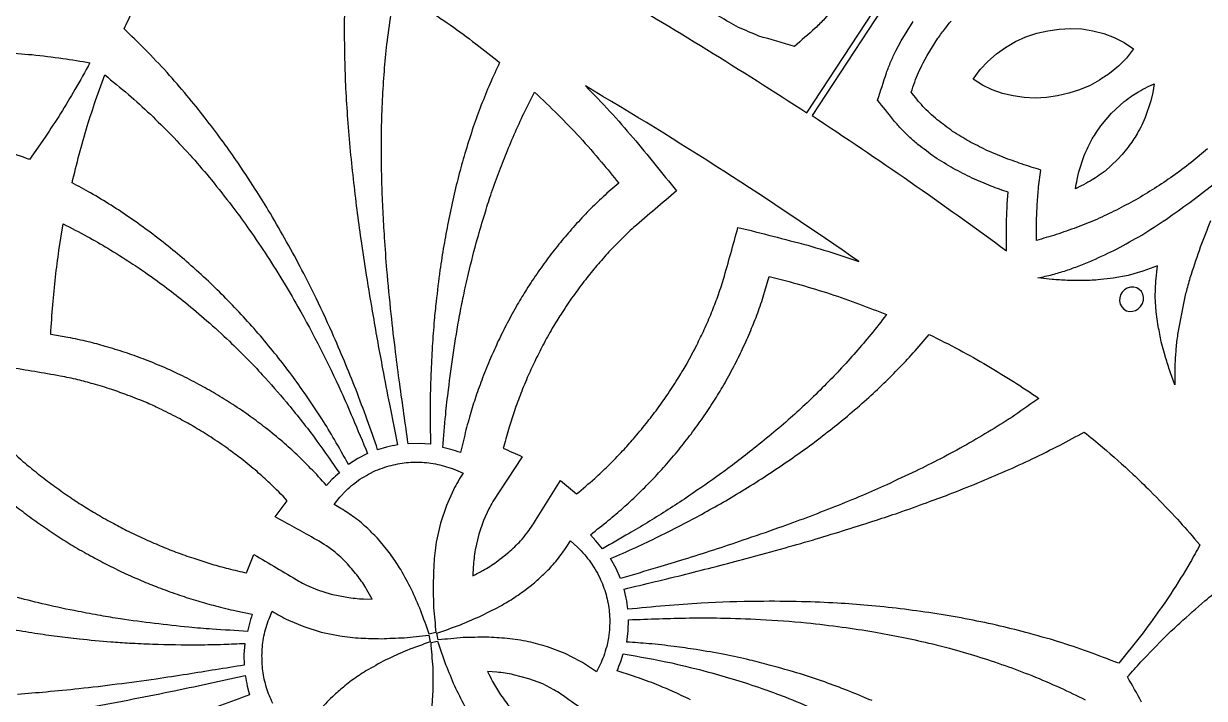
# Model space of a CAD drawing. Extents: x 10 to 990, y 10 to 990.
# Drawn here: x 649.5 to 756.5, y 785 to 846.1 of the extents above; entities that cross this region are included whole.
import ezdxf

# ---------------------------------------------------------------- set-up
doc = ezdxf.new("R2010")
doc.units = 0

msp = doc.modelspace()

# ---------------------------------------------------------------- linework, layer by layer
for points in [[(702.21, 849.28, -0.013094), (720.51, 838.02), (733.21, 857.42, -0.000937), (730.73, 857.16, -0.002796), (728.99, 857.05), (727.84, 857.03, -0.004801), (727.3, 855.38), (726.59, 853.54), (725.71, 851.67), (724.68, 849.86), (723.47, 848.13), (722.11, 846.53, -0.005631), (721.26, 845.7, 0.000825), (719.39, 844.04, 0.002062), (716.15, 844.98, 0.001351), (714.31, 845.77, 0.001077), (712.59, 846.74, 0.001279), (710.99, 847.85, 0.001112), (709.5, 849.09, -0.002624), (708.06, 850.46), (707.03, 851.55, -0.004239), (705.9, 850.95, -0.002406), (704.35, 850.21, 0.00144), (702.21, 849.28)], [(735.59, 841.09), (736.2, 841.94), (736.91, 842.69), (737.68, 843.37), (738.52, 843.96), (739.42, 844.48), (740.36, 844.91), (741.34, 845.23), (742.34, 845.47), (743.37, 845.62), (744.41, 845.68), (745.43, 845.63), (746.43, 845.46), (747.42, 845.22), (748.36, 844.85), (749.27, 844.4), (750.1, 843.82), (749.47, 842.99), (748.74, 842.25), (747.95, 841.6, -0.007354), (747.02, 840.99), (746.19, 840.52), (745.23, 840.11), (744.24, 839.8), (743.23, 839.57), (742.22, 839.42), (741.21, 839.37), (740.19, 839.41), (739.2, 839.56), (738.23, 839.79), (737.31, 840.12), (736.42, 840.55), (735.59, 841.09)], [(680.69, 807.16), (679.81, 806.71), (678.96, 806.18, 0.006887), (677.69, 808.43, 0.00639), (676.55, 810.31, 0.007628), (675.09, 812.48, 0.008197), (673.81, 814.28, 0.008055), (672.45, 816.04, 0.007534), (670.97, 817.83, 0.006855), (669.43, 819.56, 0.006797), (667.84, 821.22, 0.006392), (666.27, 822.77, 0.006441), (664.49, 824.38, 0.006989), (662.84, 825.77, 0.007297), (660.98, 827.21, 0.007473), (659.19, 828.5, 0.007664), (657.44, 829.66, 0.007518), (655.59, 830.77, 0.001404), (653.91, 831.69, -0.002097), (654.55, 834.26, -0.004133), (655.28, 836.82, -0.002636), (656.03, 839.16), (656.86, 841.47, -0.004947), (659.02, 839.7, -0.004391), (661, 837.9, -0.004623), (662.91, 836.01, -0.006018), (664.8, 833.98, -0.006414), (666.54, 831.95, -0.00698), (668.39, 829.6, -0.006397), (669.79, 827.71, -0.007053), (671.4, 825.34, -0.007778), (672.93, 822.92, -0.008689), (674.37, 820.47, -0.02126), (678.3, 812.76, -0.010207), (679.34, 810.38, -0.002678), (680.69, 807.16)], [(725.22, 824.56, 0.018607), (700.44, 840.46, -0.005996), (702.66, 838.16, -0.005207), (704.75, 835.78, -0.004237), (708.68, 830.95, 0.004014), (704.82, 827.66, 0.007907), (703.57, 826.47, 0.007826), (702.43, 825.28, 0.007214), (701.34, 824.04, 0.007873), (700.3, 822.75, 0.007936), (699.31, 821.42, 0.008056), (698.32, 819.95, 0.005574), (697.54, 818.71, 0.006549), (696.68, 817.17, 0.00639), (695.92, 815.67, 0.004993), (695.25, 814.25, 0.005914), (694.58, 812.62, 0.007217), (694, 811.05, 0.004612), (693.51, 809.55, 0.005145), (693.04, 807.85), (692.99, 807.66, -0.00148), (694.69, 806.88), (692.05, 802.82, 0.022814), (691.68, 802.15), (691.21, 801.12), (690.78, 799.86), (690.45, 798.45, 0.02108), (690.26, 796.91), (690.23, 796.09, 0.008883), (691.14, 796.57, 0.023664), (692.37, 797.36), (693.48, 798.23, 0.026481), (694.55, 799.26, 0.025679), (695.12, 799.95, 0.028972), (695.92, 801.12), (698.18, 804.74, -0.001432), (699.62, 803.51, 0.010632), (701.28, 804.92, 0.004481), (702.5, 806.06, 0.007066), (703.81, 807.41, 0.005186), (704.8, 808.51, 0.006127), (705.93, 809.88, 0.006706), (706.96, 811.22, 0.007507), (707.94, 812.59, 0.008042), (708.9, 814.09, 0.005953), (709.65, 815.34, 0.007783), (710.52, 816.99, 0.008158), (711.21, 818.41, 0.006967), (711.87, 819.94, 0.005783), (712.43, 821.39, 0.005342), (712.95, 822.95, 0.001827), (714.26, 827.65, -0.005649), (720.58, 826.03, -0.006061), (723.5, 825.15), (725.22, 824.56)], [(744.86, 831.16, -0.009172), (745, 832), (745.15, 832.69), (745.64, 834.17, -0.010229), (745.99, 834.94, -0.011643), (746.38, 835.67, -0.010333), (746.75, 836.28), (747.15, 836.84), (748.13, 838.01), (749.28, 839.06, -0.009735), (749.97, 839.56), (750.56, 839.94, -0.010506), (751.38, 840.37), (751.97, 840.65), (751.85, 839.87), (751.67, 839.11), (751.18, 837.62), (750.87, 836.92, -0.011416), (750.43, 836.13, -0.010526), (750.06, 835.53, -0.010041), (749.62, 834.91, -0.012536), (749.08, 834.26), (748.67, 833.8), (747.53, 832.76, -0.008639), (746.84, 832.26, -0.011056), (746.19, 831.85, -0.012065), (745.37, 831.41), (744.86, 831.16)], [(689.11, 807.26, 0.010097), (688.23, 807.54), (687.52, 807.72, -0.004617), (687.77, 810.68, -0.008856), (688.02, 812.95, -0.015247), (689.03, 819.66, -0.009138), (689.38, 821.42, -0.009201), (689.84, 823.47, -0.011271), (690.65, 826.65, -0.00678), (691.31, 828.86, -0.007377), (691.85, 830.57, -0.005415), (692.55, 832.54, -0.005542), (693.27, 834.39, -0.004706), (694.09, 836.31, -0.005268), (694.97, 838.22), (695.83, 839.9, -0.004465), (697.96, 837.86, -0.004641), (699.92, 835.82, -0.00635), (701.9, 833.56, -0.001846), (703.45, 831.67, 0.005409), (702.04, 830.43, 0.004903), (700.77, 829.2, 0.007337), (699.48, 827.82, 0.006988), (698.31, 826.47, 0.007464), (697.2, 825.08, 0.007357), (696.15, 823.62, 0.007559), (695.1, 822.04, 0.005081), (694.26, 820.66, 0.006042), (693.35, 818.99, 0.005907), (692.54, 817.37, 0.004508), (691.83, 815.81, 0.005419), (691.12, 814.04, 0.00663), (690.5, 812.34, 0.004092), (689.98, 810.69, 0.004762), (689.49, 808.84), (689.11, 807.26)], [(678.13, 805.41, 0.013378), (677.46, 804.81), (676.97, 804.29, 0.007728), (675.53, 805.83, 0.008648), (674.3, 807.05, 0.005743), (673.01, 808.22, 0.008218), (671.44, 809.5, 0.008697), (670.06, 810.54, 0.008592), (668.47, 811.62, 0.009228), (666.91, 812.58, 0.007899), (665.4, 813.43, 0.008272), (663.69, 814.31, 0.00597), (662.21, 814.99, 0.007743), (660.34, 815.74, 0.008209), (658.73, 816.32, 0.008734), (656.91, 816.88, 0.006068), (655.36, 817.3, 0.008019), (653.52, 817.69), (651.97, 817.96, -0.002926), (652.15, 820.65, -0.003688), (652.4, 823.15, -0.002009), (652.71, 825.56), (653.1, 827.98, -0.007247), (655.28, 826.83, -0.007978), (657.15, 825.76, -0.008741), (659.23, 824.45, -0.00889), (660.75, 823.43, -0.007244), (662.49, 822.16, -0.007934), (664.19, 820.84, -0.009134), (666.13, 819.2, -0.010346), (668.16, 817.34, -0.010812), (669.76, 815.77, -0.011888), (671.15, 814.3, -0.0125), (673.34, 811.81, -0.011727), (675.84, 808.66, -0.008979), (677.9, 805.73), (678.13, 805.41)], [(701.97, 798.55, 0.013576), (701.39, 799.27), (700.89, 799.82, 0.005551), (702.54, 801.13, 0.006908), (703.86, 802.25, 0.004239), (705.13, 803.43, 0.005033), (706.48, 804.79, 0.004428), (707.66, 806.05, 0.005616), (708.89, 807.51, 0.006197), (710.02, 808.94, 0.006927), (711.08, 810.41, 0.00592), (712.08, 811.92, 0.005209), (712.97, 813.38, 0.005753), (713.88, 815.05, 0.007337), (714.68, 816.66, 0.006676), (715.42, 818.32, 0.00561), (716.05, 819.9, 0.005107), (716.62, 821.59), (717.1, 823.21, -0.005934), (719.97, 822.45, -0.006201), (722.63, 821.64, -0.006157), (725.28, 820.71, -0.001433), (727.73, 819.75, -0.004673), (726.3, 817.95, -0.005235), (724.95, 816.36, -0.00511), (723.47, 814.73, -0.005448), (722.09, 813.3, -0.005464), (720.52, 811.77, -0.004852), (719.03, 810.4, -0.00541), (717.3, 808.92, -0.006478), (715.51, 807.47, -0.012795), (712.36, 805.09, -0.00468), (709.4, 803.05, -0.008037), (706.02, 800.9, -0.007944), (704.39, 799.94, -0.003604), (701.97, 798.55)], [(703.62, 795.84), (703.22, 796.76), (702.71, 797.65, 0.002304), (704.99, 798.66, 0.003428), (707.06, 799.65, 0.004353), (709.39, 800.83, 0.004721), (711.24, 801.82, 0.003596), (713.16, 802.9, 0.003441), (715.12, 804.08, 0.004352), (717.13, 805.37, 0.004436), (719.01, 806.64, 0.004644), (720.77, 807.89, 0.004639), (722.62, 809.3, 0.00308), (724.19, 810.57, 0.004276), (725.91, 812.07, 0.004682), (727.48, 813.53, 0.003651), (728.91, 814.95, 0.003692), (730.32, 816.48), (731.58, 817.96, -0.005953), (734.33, 816.56, -0.005921), (736.85, 815.15, -0.004299), (739.22, 813.7, -0.001872), (741.54, 812.17, -0.002568), (739.37, 810.65, -0.001993), (737.2, 809.28, -0.001893), (734.98, 807.97, -0.003056), (732.62, 806.7, -0.001519), (730.39, 805.58, -0.002941), (727.74, 804.35, -0.003489), (725.54, 803.37, -0.002763), (723.02, 802.34, -0.003137), (720.48, 801.36, -0.003759), (717.93, 800.43, -0.004156), (714.69, 799.31, -0.006291), (709.36, 797.57, -0.006343), (706.97, 796.85, 0.002354), (703.62, 795.84)], [(704.29, 793.06, 0.012729), (704.13, 794.08), (703.94, 794.9, 0.002439), (709.55, 796.25, 0.002903), (715, 797.66, 0.003222), (718.56, 798.64, 0.006232), (721.35, 799.44, 0.006828), (726.81, 801.15, 0.009543), (728.81, 801.81, 0.005116), (731.35, 802.72, 0.003247), (733.41, 803.48, 0.001977), (735.99, 804.51, 0.002516), (738.54, 805.59, 0.001814), (740.94, 806.68, 0.003), (743.45, 807.94, -0.001194), (745.64, 809.11, -0.007783), (747.31, 807.75, -0.010186), (750.05, 805.3, -0.010067), (751.62, 803.78, -0.005437), (753.86, 801.47, -0.009944), (755.64, 799.46), (756.13, 798.89, -0.006831), (755.25, 797.3, -0.011075), (753.49, 794.47, -0.0096), (752.51, 793.04, -0.003502), (750.76, 790.64), (748.77, 788.17, 0.004732), (746.02, 789.22, 0.004578), (743.31, 790.13, 0.006073), (740.36, 790.96, 0.006043), (737.68, 791.63, 0.005552), (734.86, 792.21, 0.006165), (731.93, 792.71, 0.006575), (728.97, 793.11, 0.006989), (726.02, 793.42, 0.00679), (723.28, 793.62, 0.007494), (720.03, 793.75, 0.008733), (716.11, 793.78, 0.011548), (710.94, 793.61, 0.009041), (707.66, 793.38, 0.00563), (704.29, 793.06)], [(686.27, 790.82, 0.001692), (685.52, 792.93, 0.001578), (684.68, 794.86, 0.00721), (683.69, 796.66, 0.016133), (682.87, 797.91, 0.028005), (682.4, 798.51), (681.58, 799.5, 0.01668), (680.57, 800.49, 0.03597), (679.35, 801.48, 0.026215), (678.12, 802.28), (677.65, 802.55), (678.17, 803.21), (678.74, 803.81, -0.013576), (679.42, 804.41), (680, 804.84, -0.01292), (680.78, 805.3), (681.4, 805.62, -0.014506), (682.24, 805.93, -0.01563), (683.03, 806.15, -0.016312), (683.81, 806.3, -0.016234), (684.6, 806.38, -0.013517), (685.42, 806.39, -0.017024), (686.23, 806.33, -0.015247), (687.05, 806.19, -0.014156), (687.85, 805.98, -0.01582), (688.65, 805.7), (689.35, 805.39, 0.030241), (688.48, 803.89), (687.84, 802.47), (687.31, 800.86), (686.92, 799.13, 0.019773), (686.69, 797.18), (686.62, 795.31, -0.001346), (686.67, 793.2, -0.001536), (686.88, 790.95), (686.27, 790.82)], [(686.97, 790.89, -0.001625), (689.1, 791.66, -0.001479), (691.05, 792.5, 0.004329), (692.89, 793.45, 0.014144), (694.17, 794.24, 0.027527), (694.8, 794.69), (695.82, 795.47, 0.015143), (696.79, 796.37, 0.030674), (697.75, 797.4, 0.019293), (698.68, 798.65), (699.07, 799.26), (699.72, 798.69, -0.014059), (700.37, 798, -0.015058), (700.89, 797.34), (701.3, 796.72, -0.012089), (701.73, 795.92, -0.016387), (702.05, 795.17, -0.014856), (702.3, 794.4, -0.015861), (702.49, 793.6, -0.015452), (702.6, 792.82, -0.015854), (702.64, 792.01, -0.014018), (702.61, 791.2), (702.53, 790.49), (702.36, 789.69, -0.013395), (702.09, 788.83, -0.015353), (701.77, 788.05), (701.43, 787.39, 0.030731), (699.98, 788.35), (698.59, 789.07), (696.99, 789.67, 0.00145), (695.27, 790.13, 0.022213), (693.33, 790.42, 0.001577), (691.46, 790.54, 0.001614), (689.35, 790.5, 0.001806), (687.1, 790.29), (686.97, 790.89)]]:
    msp.add_lwpolyline(points, format="xyb", close=True)
for points in [[(733.68, 857.13), (720.98, 837.78, -0.013282), (738.6, 825.54, -0.001905), (738.59, 827.98, -0.003677), (738.67, 829.78), (738.75, 830.83, -0.003745), (737.2, 831.39, 0.001114), (735.5, 832.11, 0.001349), (733.78, 832.98, -0.004855), (732.11, 834, 0.001333), (730.57, 835.16, -0.007078), (729.74, 835.88, -0.007069), (729.01, 836.62, -0.006348), (728.35, 837.38, 0.001644), (726.92, 839.19, -0.002175), (727.72, 841.65, -0.007314), (728.12, 842.67, -0.005317), (728.57, 843.64), (729.05, 844.56), (730.14, 846.3, -0.006968)], [(678.63, 848.86, 0.001617), (678.57, 846.15, 0.00286), (678.6, 843.21, 0.00287), (678.68, 840.57, 0.002054), (678.85, 837.8, 0.002594), (679.08, 834.93, 0.002981), (679.38, 832.04, 0.002812), (679.71, 829.26, 0.002342), (680.07, 826.59, 0.002962), (680.57, 823.33, 0.00334), (681.19, 819.6, 0.004419), (682.05, 814.85, 0.004514), (682.67, 811.65, 0.000982), (683.41, 807.96), (683.41, 807.96, 0.012913), (682.4, 807.75), (681.6, 807.52, 0.010894), (679.64, 812.93, 0.010947), (677.47, 818.13, 0.008711), (675.82, 821.67, 0.009795), (674.58, 824.09, 0.014543), (671.69, 829.22, 0.01213), (670.51, 831.13, 0.009439), (668.76, 833.76, 0.011203), (667.45, 835.59, 0.007523), (665.97, 837.56, 0.005406), (664.31, 839.61, 0.004566), (662.52, 841.68, 0.005879), (660.49, 843.81, 0.001977), (658.62, 845.63, -0.00597), (659.4, 847.27, -0.008679)], [(685.86, 847.55, -0.00429), (688.18, 845.99, -0.004533), (690.5, 844.29, -0.001896), (692.66, 842.58, 0.00321), (691.77, 840.64, 0.003535), (690.99, 838.74, 0.003076), (690.27, 836.75, 0.004701), (689.59, 834.62, 0.004657), (689, 832.54, 0.004468), (688.47, 830.4, 0.004461), (687.99, 828.13, 0.004203), (687.6, 826.01, 0.003865), (687.25, 823.78, 0.00486), (686.9, 820.93, 0.005987), (686.73, 819.25, 0.004128), (686.55, 816.86, 0.004616), (686.43, 814.37, 0.004162), (686.37, 812.37, 0.003945), (686.36, 809.99), (686.39, 808.01), (686.39, 808.01), (685.38, 808.09), (684.36, 808.06, 0.001608), (683.6, 813.49, -0.003988), (683.23, 816.35, -0.003954), (682.83, 819.82, -0.006998), (682.44, 823.82, -0.003845), (682.23, 826.73, -0.004721), (682.09, 829.13, -0.003852), (681.99, 831.53, -0.002457), (681.94, 834.04, -0.001429), (681.95, 836.54, -0.002872), (682.05, 839.23, -0.003184), (682.21, 841.8, -0.002728), (682.44, 844.26, -0.003427), (682.81, 846.89)], [(756.81, 834.78), (755.33, 833.52, -0.003133), (753.68, 832.29, -0.003097), (752.02, 831.18, -0.003103), (750.31, 830.15, -0.002729), (748.56, 829.22, -0.003329), (746.78, 828.38, -0.002784), (744.95, 827.64, -0.002622), (743.11, 827, 0.001228), (741.31, 826.46, -0.003312), (741.31, 828.11, -0.003801), (741.39, 829.78, -0.004162), (741.51, 831.32), (741.71, 832.85, -0.002248), (739.97, 833.4, -0.003639), (738.31, 834), (736.75, 834.66, 0.001103), (735.18, 835.45, -0.004906), (733.72, 836.35, 0.001158), (732.33, 837.39, -0.009257), (731.64, 837.99, -0.007853), (731.03, 838.61, -0.006145), (730.47, 839.26), (729.97, 839.89), (729.97, 839.89, -0.006083), (730.28, 840.82, -0.008381), (730.62, 841.67, -0.009702), (731.04, 842.55), (731.4, 843.23), (732.38, 844.78, -0.009505), (733.06, 845.69, -0.0124), (733.58, 846.34)], [(647.69, 843.49, -0.00499), (650.28, 843.3, -0.005778), (653.06, 842.96, -0.00183), (655.53, 842.57, -0.003888), (654.17, 840.13, -0.002586), (652.87, 837.98, -0.002473), (651.46, 835.82), (650.04, 833.8, 0.006451), (647.84, 834.6, 0.007121)], [(757.1, 828.26, 0.001976), (756.16, 825.85, 0.001605), (755.33, 823.4, 0.005455), (754.95, 822.09, 0.005902), (754.66, 820.92, 0.001768), (754.18, 818.43, 0.005025), (754, 817.16, 0.004159), (753.9, 815.9, 0.004907), (753.85, 814.61), (753.86, 813.4, -0.002751), (753.38, 814.74, -0.003329), (752.97, 816.03), (752.63, 817.29, -0.004722), (752.36, 818.69), (752.18, 820), (752.09, 821.37), (752.14, 822.77), (752.3, 824.18), (750.96, 823.68), (749.62, 823.3), (748.26, 823.04), (746.89, 822.89, -0.003807), (745.45, 822.83, -0.003811), (744.09, 822.85, -0.003587), (742.73, 822.94), (741.45, 823.07, 0.005106), (742.76, 823.38, 0.003181), (744, 823.75, 0.00532), (745.19, 824.17, 0.004415), (746.38, 824.65, -0.001308), (748.62, 825.7, -0.001078), (750.86, 826.96, 0.001799), (753.09, 828.4, 0.001295), (755.21, 829.91, 0.002113), (757.33, 831.53)], [(645.79, 809.74, -0.00163), (649.45, 806.46, 0.005786), (650.74, 805.4, 0.005803), (652.01, 804.43, 0.007084), (653.4, 803.44, 0.008271), (654.73, 802.55, 0.006576), (656.02, 801.76, 0.006365), (657.52, 800.91, 0.007496), (658.85, 800.21, 0.007155), (660.4, 799.47, 0.007189), (661.89, 798.82, 0.007472), (663.31, 798.25, 0.006956), (664.93, 797.68, 0.00669), (666.39, 797.21, 0.003965), (667.86, 796.8, 0.004459), (669.53, 796.4), (669.72, 796.36), (670.39, 798.04, -0.003391), (674.47, 795.6, 0.022335), (675.14, 795.26), (676.16, 794.82), (677.4, 794.44), (678.8, 794.15, 0.020945), (680.33, 794), (681.11, 793.98, 0.010231), (680.63, 794.84, 0.025551), (679.83, 796.03, 0.009265), (678.87, 797.17, 0.033955), (677.62, 798.33, 0.039862), (675.82, 799.49, 0.002897), (672.31, 801.44), (673.41, 802.89, 0.014724), (671.83, 804.48, 0.006253), (670.67, 805.53, 0.008427), (669.22, 806.71, 0.006312), (668.04, 807.6, 0.008789), (666.5, 808.64, 0.009532), (665.07, 809.53, 0.00836), (663.69, 810.3, 0.009867), (662.02, 811.15, 0.010027), (660.7, 811.76, 0.009631), (658.97, 812.44, 0.010572), (657.5, 812.97, 0.010202), (655.82, 813.48, 0.009592), (654.43, 813.85, 0.008567), (652.84, 814.19, 0.003535), (648.19, 814.97, 0.001576)], [(648.55, 802.59, 0.005343), (649.91, 801.55, 0.005072), (651.31, 800.55, 0.005705), (652.73, 799.6, 0.00541), (654.2, 798.69, 0.006033), (655.78, 797.8, 0.006774), (657.23, 797.03, 0.004867), (658.79, 796.28, 0.004865), (660.38, 795.58, 0.003307), (661.91, 794.97, 0.004458), (663.64, 794.35, 0.005738), (665.3, 793.82, 0.003298), (666.9, 793.37, 0.005696), (668.78, 792.92), (670.23, 792.62), (670.23, 792.62, 0.014748), (669.96, 791.67), (669.82, 791.06, -0.004333), (666.59, 791.27, -0.007985), (664.5, 791.44, -0.012709), (658.28, 792.2, -0.007178), (656.5, 792.49, -0.007046), (654.46, 792.87, -0.010368), (651.52, 793.49, -0.006735), (648.97, 794.12, -0.010462)], [(750.85, 784.66, 0.001977), (749.57, 786.94, -0.00597), (750.78, 788.29, -0.008679), (753.04, 790.62, -0.008318), (754.3, 791.81, -0.002868), (756.59, 793.83, -0.008584), (758.15, 795.1), (759.06, 795.8, -0.006664), (760.77, 794.73, -0.010791), (763.82, 792.61, -0.009835), (765.54, 791.3, -0.004728), (767.96, 789.36, -0.002396), (770.63, 787.01, 0.001779), (769.68, 784.4, 0.001617)], [(672.11, 784.54, -0.016938), (671.79, 785.24, -0.014496), (671.53, 785.96, -0.014488), (671.33, 786.72, -0.014986), (671.2, 787.49, -0.014973), (671.13, 788.26, -0.012659), (671.12, 789.05, -0.015178), (671.17, 789.85, -0.014557), (671.3, 790.64, -0.013279), (671.49, 791.42, -0.014329), (671.76, 792.21), (672.04, 792.9, 0.029241), (673.51, 792.08), (674.9, 791.49), (676.47, 791), (678.16, 790.65, 0.019633), (680.08, 790.45, -0.001355), (681.92, 790.4, -0.001608), (684, 790.49, -0.001705), (686.23, 790.72), (686.36, 790.12), (686.36, 790.12, 0.001539), (684.25, 789.34, 0.001346), (682.34, 788.48, 0.006778), (680.54, 787.48, 0.015564), (679.23, 786.6, 0.022764), (678.63, 786.12, 0.009602), (677.66, 785.3, 0.025025), (676.42, 784.02, 0.021214)], [(726.41, 784.79, 0.00672), (724.2, 785.7, 0.006174), (722.12, 786.48, 0.006119), (719.92, 787.21, 0.00804), (717.1, 788.01, 0.009371), (715.33, 788.47, 0.007075), (713.05, 788.96, 0.008307), (710.47, 789.41, 0.008512), (708.47, 789.7, 0.007205), (706.18, 789.95, 0.001455), (704.19, 790.1), (704.19, 790.1), (704.32, 791.1), (704.35, 792.11, -0.006383), (709.86, 792.28, -0.007616), (712.67, 792.27, -0.008793), (716.3, 792.14, -0.012784), (720.47, 791.84, -0.008758), (723.72, 791.45, -0.01022), (726.57, 791.01, -0.011465), (729.1, 790.54, -0.011265), (731.52, 790.01, -0.008553), (733.43, 789.53, -0.005903), (735.92, 788.81, -0.005714), (738.48, 787.97, -0.00499), (740.91, 787.06, -0.005778), (743.48, 785.95, -0.00183), (745.74, 784.87, -0.003888)], [(648.32, 791.28, 0.004298), (650.54, 790.91, 0.004828), (652.54, 790.62, 0.00349), (654.55, 790.38, 0.004494), (657.43, 790.13, 0.009873), (659.12, 790.01, 0.005287), (661.19, 789.91, 0.007992), (665.37, 789.85, 0.003407), (667.65, 789.89, -0.001533), (669.56, 789.97), (669.56, 789.97), (669.48, 788.98), (669.51, 788, 0.002063), (664.33, 787.17, -0.003999), (661.53, 786.75, -0.003468), (657.98, 786.27, -0.006448), (654.53, 785.86, -0.004057), (651.56, 785.57, -0.006238), (648.97, 785.36, -0.008244)], [(686.5, 783.86), (686.63, 785.71, 0.001492), (686.62, 787.81, 0.001633), (686.44, 790.05), (687.04, 790.19), (687.04, 790.19, -0.001798), (687.76, 788.07, -0.001618), (688.56, 786.14, 0.00395), (689.46, 784.32, 0.013962)], [(709.95, 784.87, 0.008206), (708.29, 785.65, 0.005708), (706.68, 786.33, 0.008185), (704.78, 787.01), (703.31, 787.49), (703.31, 787.49, 0.010688), (703.63, 788.33), (703.85, 789.02, -0.013669), (708.26, 788.2, -0.009082), (711.59, 787.38, -0.01806), (716.43, 785.9, -0.007865), (718.54, 785.12, -0.009347), (721.2, 784.02, -0.012086)], [(655.55, 784.21, 0.006671), (663.31, 785.72, 0.004045), (666.54, 786.4), (669.6, 787.07), (669.6, 787.07, 0.01132), (669.79, 786.1), (670, 785.32, 0.011081), (664.73, 783.34, 0.010933)], [(702.11, 782.56, 0.003495), (698.21, 785.39, 0.023156), (697.56, 785.78), (696.56, 786.3), (695.32, 786.77), (693.92, 787.14, 0.022773), (692.4, 787.37), (691.57, 787.42), (691.57, 787.42, 0.009254), (692.01, 786.53, 0.023689), (692.75, 785.31, 0.007317), (693.64, 784.13, 0.03906)]]:
    msp.add_lwpolyline(points, format="xyb")
msp.add_lwpolyline([(749.83, 822.24), (749.54, 822.15), (749.29, 821.99), (749.09, 821.78), (748.94, 821.54), (748.86, 821.28), (748.84, 821), (748.89, 820.71), (749.04, 820.46), (749.24, 820.24), (749.48, 820.11), (749.75, 820.04), (750.03, 820.06), (750.3, 820.14), (750.54, 820.29), (750.76, 820.5), (750.93, 820.75), (751.01, 821.05), (751.02, 821.34), (750.95, 821.61), (750.83, 821.84), (750.64, 822.03), (750.41, 822.17), (750.13, 822.24), (749.83, 822.24)], close=True)

doc.saveas('drawing.dxf')
